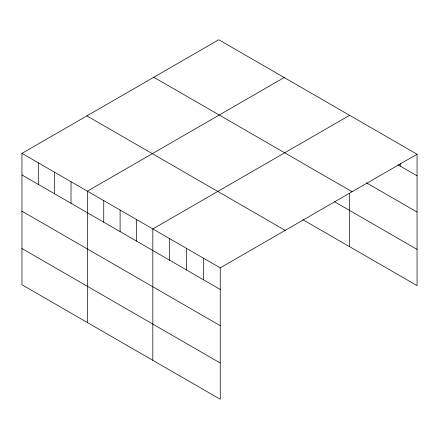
<?xml version="1.0" encoding="UTF-8"?>
<svg xmlns="http://www.w3.org/2000/svg" width="439" height="439" viewBox="0 0 439 439"><rect width="100%" height="100%" fill="white"/><g stroke="black" fill="none" stroke-linecap="round" stroke-linejoin="round"><path stroke-width="0.66" d="M417.05 154.237L220.241 267.861L220.241 399.249L21.95 284.763L21.95 153.376L218.759 39.751L417.05 154.237L417.05 285.624L302.888 219.714M284.192 77.533L87.388 191.157L87.388 322.544M349.631 115.309L152.821 228.938L152.821 360.326M397.871 164.74L417.05 175.809M366.483 182.854L417.05 212.048M153.809 77.248L352.105 191.733M334.441 201.693L417.05 249.385M86.895 115.88L285.191 230.365M21.95 153.376L220.241 267.861M21.95 174.952L220.241 289.438M21.95 211.192L220.241 325.672M21.95 248.529L220.241 363.009M400.192 163.385L400.192 166.079M349.631 193.127L349.631 246.696M203.389 258.132L203.389 279.703M186.531 248.397L186.531 269.974M169.679 238.668L169.679 260.245M136.463 219.489L136.463 241.066M120.105 210.045L120.105 231.622M103.747 200.601L103.747 222.178M71.03 181.713L71.03 203.29M54.666 172.269L54.666 193.84M38.308 162.82L38.308 184.396"/></g></svg>
